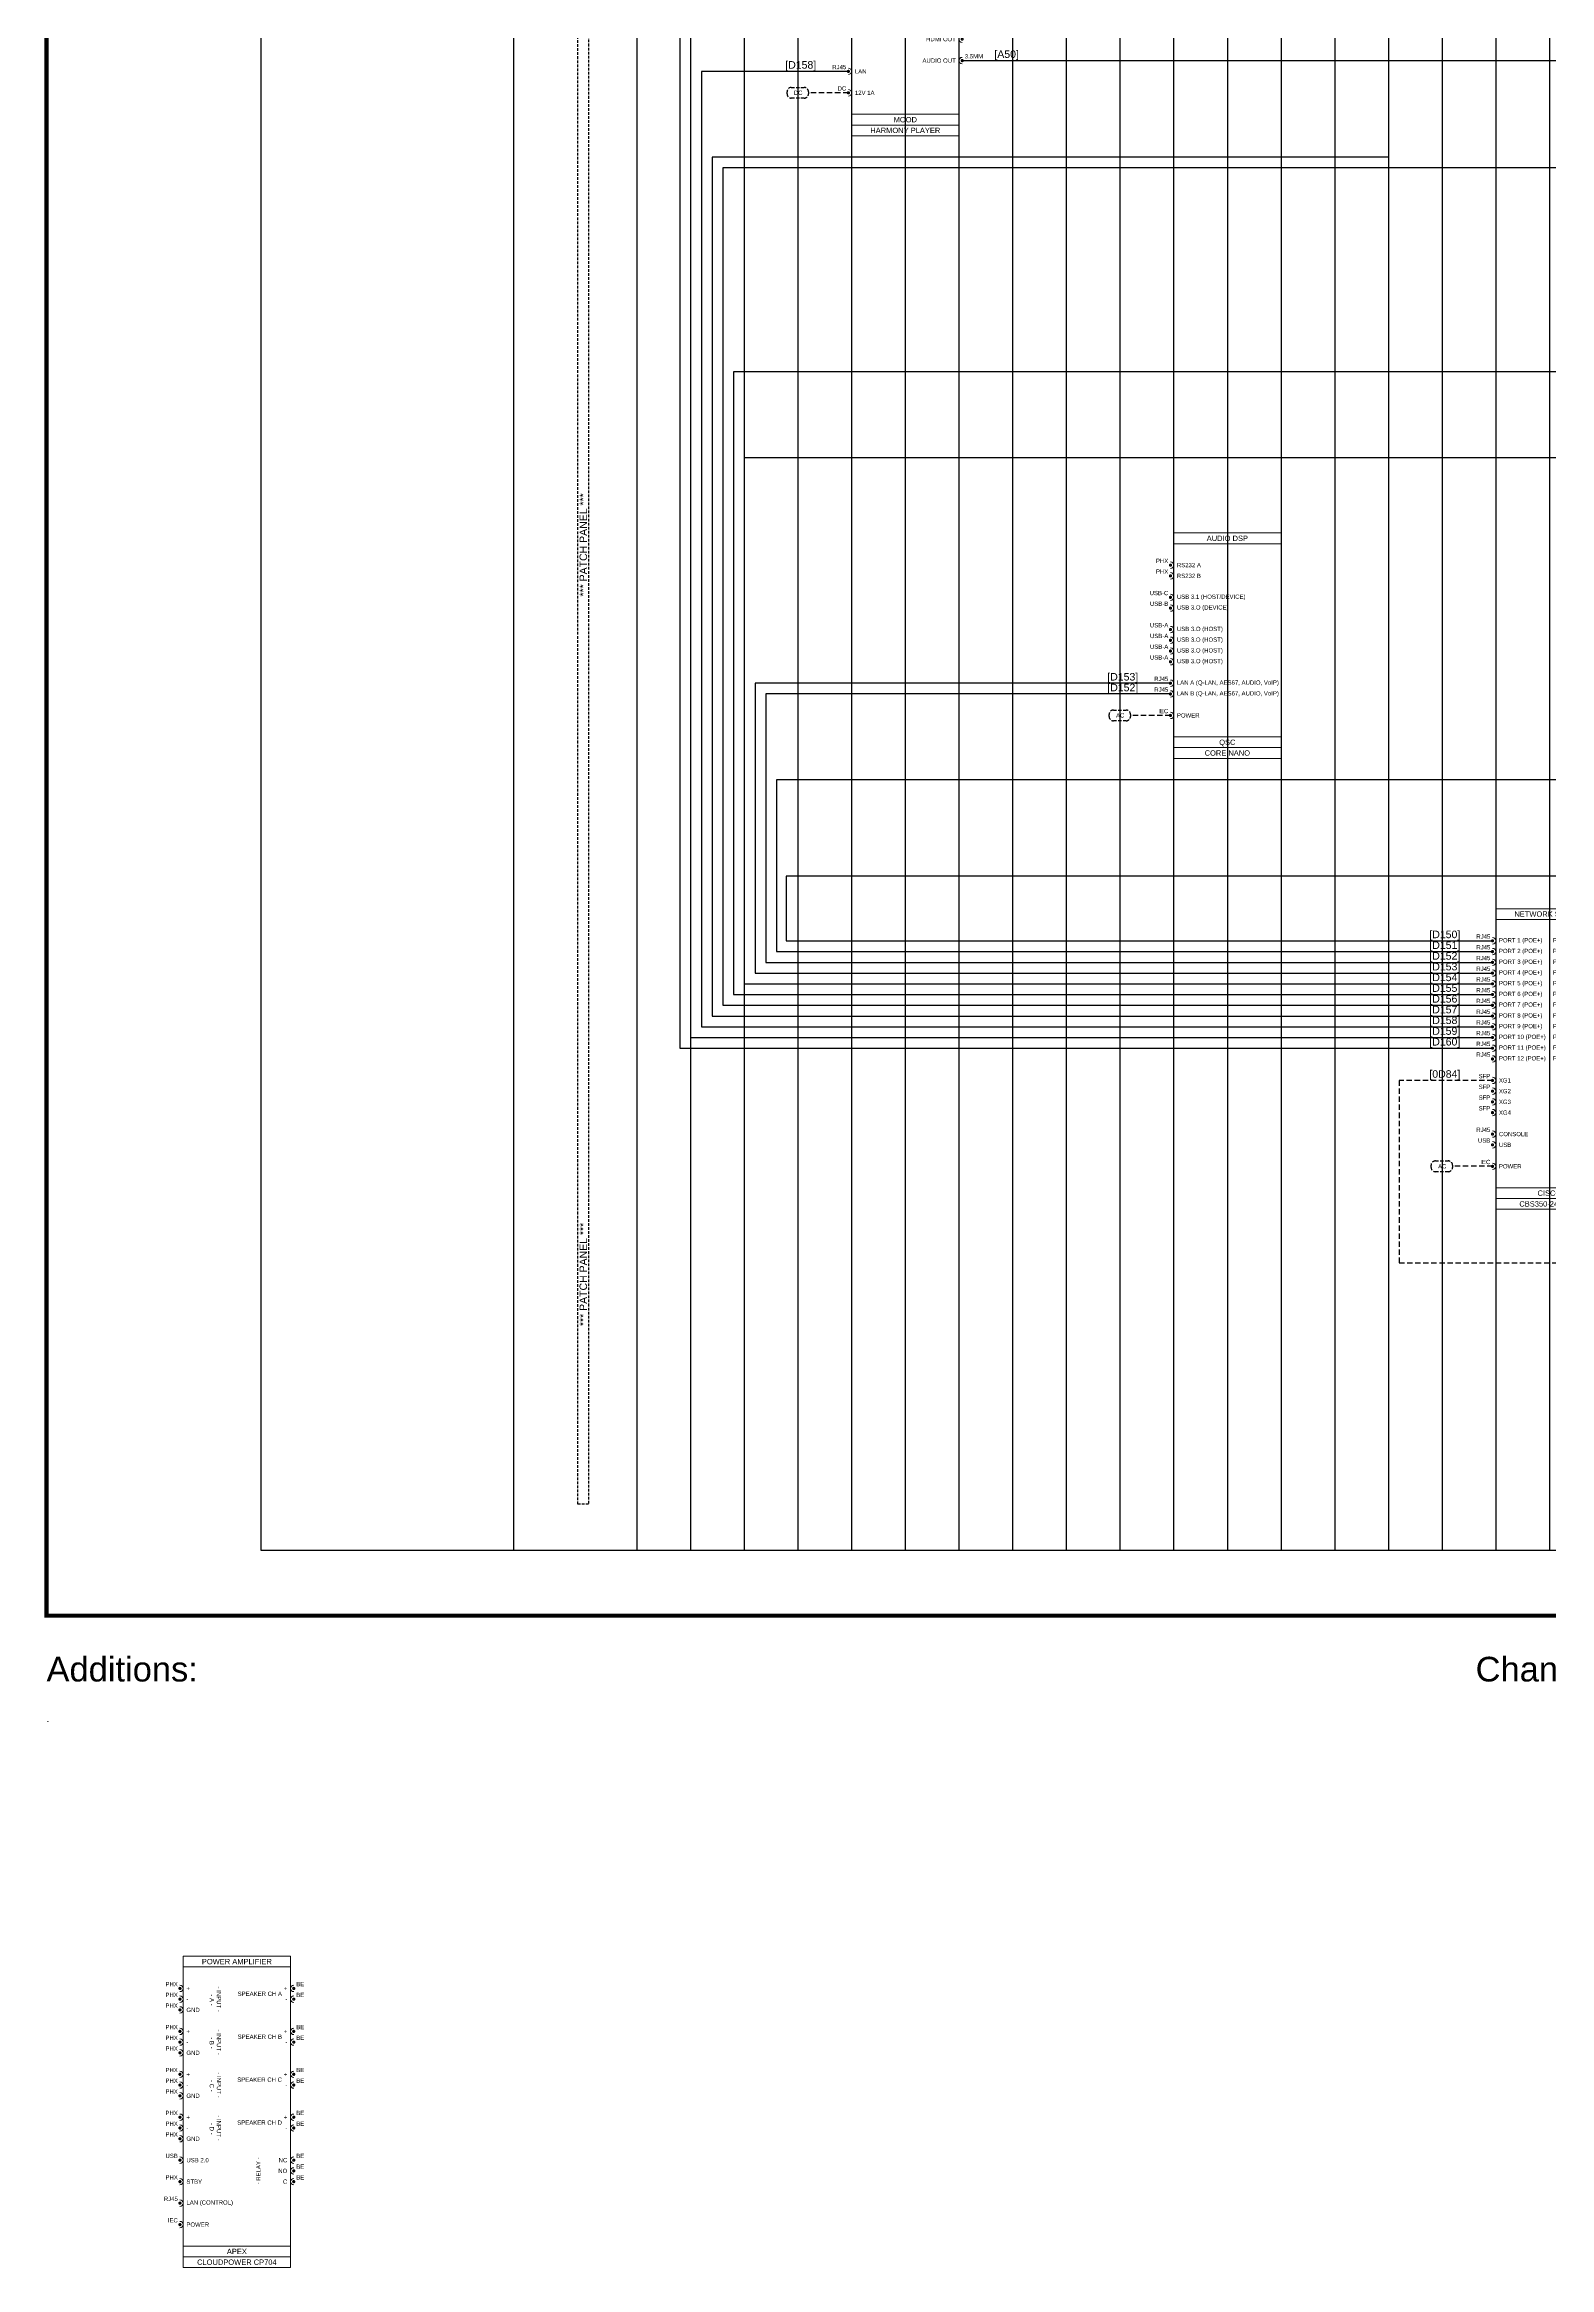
# Model space of a CAD drawing. Header units: millimetres. Extents: x -71336 to -35435, y -26189 to 22712.
# Drawn here: x -42188 to -41487, y -21114 to -20078 of the extents above; entities that cross this region are included whole.
import ezdxf
from ezdxf.enums import TextEntityAlignment as Align
from ezdxf.lldxf.tags import DXFTag

# ---------------------------------------------------------------- set-up
doc = ezdxf.new("R2018")
doc.units = ezdxf.units.MM
doc.linetypes.add('DASHED', pattern=[0.75, 0.5, -0.25])
doc.linetypes.add('DASHED2', pattern=[0.375, 0.25, -0.125])
for name, color, linetype in [('SC - 3 Core Flex', 7, 'DASHED'), ('SC - Cat - Green - Data', 84, 'Continuous'), ('SC - Cat - Green - Data - DANTE', 84, 'DANTE'), ('SC - Cat - Green - Data - DS', 84, 'DS'), ('SC - Cat - Green - Data - QLAN', 84, 'QLAN'), ('SC - Fibre', 170, 'DASHED'), ('SC - Starquad', 4, 'Continuous'), ('SC - Text', 7, 'Continuous'), ('Text', 7, 'Continuous')]:
    doc.layers.add(name, color=color, linetype=linetype)
doc.layers.add('SC - Equipment', color=7, linetype='Continuous', lineweight=13)
doc.layers.add('SC - Titlesheet - Model', color=250, linetype='Continuous', plot=False)
doc.layers.add('SC - Xlines', color=252, linetype='Continuous', plot=False)
doc.styles.add('ARIAL', font='arial.ttf')
doc.styles.get("Standard").update_dxf_attribs({"font": 'arial.ttf', "height": 35})
tags = doc.linetypes.add('DANTE', pattern='A,3.745209,-0.071128,["DANTE",ARIAL,S=0.5,R=0,X=0,Y=-0.25],-2.454793,3.728871', length=10.000001).pattern_tags.tags
tags[6] = DXFTag(74, 10)
tags = doc.linetypes.add('DS', pattern='A,1.939444,-0.075392,["DS",ARIAL,S=0.5,R=0,X=0,Y=-0.25],-1.06308,1.922084', length=5).pattern_tags.tags
tags[6] = DXFTag(74, 10)
tags = doc.linetypes.add('QLAN', pattern='A,3.942001,-0.106942,["QLAN",ARIAL,S=0.5,R=0,X=0,Y=-0.25],-1.981735,3.969322', length=10).pattern_tags.tags
tags[6] = DXFTag(74, 10)

# ---------------------------------------------------------------- blocks, each defined once
blk = doc.blocks.new('APEX CLOUDPOWER CP704 - SCHEMATIC')
at = {"layer": 'SC - Equipment'}
for p, q in [((-25, 0), (25, 0)), ((-25, -145), (-25, 0)), ((25, 0), (25, -145)), ((25, -5), (-25, -5)), ((25, -135), (-25, -135)), ((25, -135), (-25, -135)), ((25, -140), (-25, -140)), ((25, -140), (-25, -140)), ((25, -140), (-25, -140)), ((25, -145), (-25, -145))]:
    blk.add_line(p, q, dxfattribs=at)
at = {"layer": 'SC - Equipment', "const_width": 0.7}
for points in [[(-26.1, -15, 1), (-26.9, -15, 1)], [(-26.1, -20, 1), (-26.9, -20, 1)], [(26.1, -15, -1), (26.9, -15, -1)], [(26.1, -20, -1), (26.9, -20, -1)], [(-26.1, -25, 1), (-26.9, -25, 1)], [(-26.1, -35, 1), (-26.9, -35, 1)], [(-26.1, -40, 1), (-26.9, -40, 1)], [(26.1, -35, -1), (26.9, -35, -1)], [(26.1, -40, -1), (26.9, -40, -1)], [(-26.1, -45, 1), (-26.9, -45, 1)], [(-26.1, -55, 1), (-26.9, -55, 1)], [(-26.1, -60, 1), (-26.9, -60, 1)], [(26.1, -55, -1), (26.9, -55, -1)], [(26.1, -60, -1), (26.9, -60, -1)], [(-26.1, -65, 1), (-26.9, -65, 1)], [(-26.1, -75, 1), (-26.9, -75, 1)], [(-26.1, -80, 1), (-26.9, -80, 1)], [(26.1, -75, -1), (26.9, -75, -1)], [(26.1, -80, -1), (26.9, -80, -1)], [(-26.1, -85, 1), (-26.9, -85, 1)], [(-26.1, -95, 1), (-26.9, -95, 1)], [(26.1, -95, -1), (26.9, -95, -1)], [(26.1, -100, -1), (26.9, -100, -1)], [(-26.1, -105, 1), (-26.9, -105, 1)], [(26.1, -105, -1), (26.9, -105, -1)], [(-26.1, -115, 1), (-26.9, -115, 1)], [(-26.1, -125, 1), (-26.9, -125, 1)]]:
    blk.add_lwpolyline(points, format="xyb", close=True, dxfattribs=at)
at = {"layer": 'SC - Equipment'}
for centre, start, end in [((-26.5, -15), 270, 90), ((-26.5, -20), 270, 90), ((26.5, -15), 90, 270), ((26.5, -20), 90, 270), ((-26.5, -25), 270, 90), ((-26.5, -35), 270, 90), ((-26.5, -40), 270, 90), ((26.5, -35), 90, 270), ((26.5, -40), 90, 270), ((-26.5, -45), 270, 90), ((-26.5, -55), 270, 90), ((-26.5, -60), 270, 90), ((26.5, -55), 90, 270), ((26.5, -60), 90, 270), ((-26.5, -65), 270, 90), ((-26.5, -75), 270, 90), ((-26.5, -80), 270, 90), ((26.5, -75), 90, 270), ((26.5, -80), 90, 270), ((-26.5, -85), 270, 90), ((-26.5, -95), 270, 90), ((-26.5, -105), 270, 90), ((26.5, -95), 90, 270), ((26.5, -100), 90, 270), ((26.5, -105), 90, 270), ((-26.5, -115), 270, 90), ((-26.5, -125), 270, 90)]:
    blk.add_arc(centre, 1.5, start, end, dxfattribs=at)
at = {"ltscale": 5}
for tag, p in [('DESCRIPTION', (0, -2.5)), ('MODEL', (0, -142.5)), ('MAKE', (0, -137.5))]:
    blk.add_attdef(tag, text='', height=2.5, dxfattribs=at).set_placement(p, align=Align.MIDDLE_CENTER)
at = {"ltscale": 5, "flags": 1}
for tag, p in [('ROOM_TYPE', (45, -5)), ('LOCATION', (45, -10)), ('RACK_EQUIPMENT_(Y/N)', (45, -15)), ('IP_(Y/N)', (45, -30)), ('AMP(@240V)', (45, -40)), ('POE(WATT)', (45, -35)), ('WATT', (45, -45)), ('BTU/H', (45, -50)), ('WEIGHT(KG)', (45, -55)), ('TRANSFORMER_TAPS', (45, -60))]:
    blk.add_attdef(tag, p, '', height=2.5, dxfattribs=at)
blk.add_attdef('BRACKET', text='', height=2.5, dxfattribs=at).set_placement((0, -132.5), align=Align.MIDDLE_CENTER)
at = {"layer": 'SC - Equipment', "ltscale": 5, "char_height": 2}
for s, insert, width, attachment_point in [('PHX', (-27.5, -13), 5.774, 6), ('PHX', (-27.5, -18), 5.774, 6), ('+', (-23.5, -15), 23.5, 4), ('-', (-23.5, -20), 23.5, 4), ('SPEAKER CH A', (21, -17.5), 23.5, 6), ('+', (23.5, -15), 23.5, 6), ('-', (23.5, -20), 23.5, 6), ('BE', (27.7, -13), 3.746, 4), ('BE', (27.7, -18), 3.746, 4), ('PHX', (-27.5, -23), 5.774, 6), ('GND', (-23.5, -25), 23.5, 4), ('PHX', (-27.5, -33), 5.774, 6), ('PHX', (-27.5, -38), 5.774, 6), ('+', (-23.5, -35), 23.5, 4), ('-', (-23.5, -40), 23.5, 4), ('SPEAKER CH B', (21, -37.5), 23.5, 6), ('+', (23.5, -35), 23.5, 6), ('-', (23.5, -40), 23.5, 6), ('BE', (27.7, -33), 3.746, 4), ('BE', (27.7, -38), 3.746, 4), ('PHX', (-27.5, -43), 5.774, 6), ('GND', (-23.5, -45), 23.5, 4), ('PHX', (-27.5, -53), 5.774, 6), ('PHX', (-27.5, -58), 5.774, 6), ('PHX', (-27.5, -63), 5.774, 6), ('+', (-23.5, -55), 23.5, 4), ('-', (-23.5, -60), 23.5, 4), ('SPEAKER CH C', (21, -57.5), 23.5, 6), ('+', (23.5, -55), 23.5, 6), ('-', (23.5, -60), 23.5, 6), ('BE', (27.7, -53), 3.746, 4), ('BE', (27.7, -58), 3.746, 4), ('PHX', (-27.5, -73), 5.774, 6), ('GND', (-23.5, -65), 23.5, 4), ('BE', (27.7, -73), 3.746, 4), ('PHX', (-27.5, -78), 5.774, 6), ('PHX', (-27.5, -83), 5.774, 6), ('+', (-23.5, -75), 23.5, 4), ('-', (-23.5, -80), 23.5, 4), ('SPEAKER CH D', (21, -77.5), 23.5, 6), ('+', (23.5, -75), 23.5, 6), ('-', (23.5, -80), 23.5, 6), ('BE', (27.7, -78), 3.746, 4), ('USB', (-27.5, -93), 5.774, 6), ('GND', (-23.5, -85), 23.5, 4), ('BE', (27.7, -93), 3.746, 4), ('PHX', (-27.5, -103), 5.774, 6), ('USB 2.0', (-23.5, -95), 23.5, 4), ('NO', (23.5, -100), 23.5, 6), ('NC', (23.5, -95), 23.5, 6), ('BE', (27.7, -98), 3.746, 4), ('BE', (27.7, -103), 3.746, 4), ('RJ45', (-27.5, -113), 5.774, 6), ('STBY', (-23.5, -105), 23.5, 4), ('LAN (CONTROL)', (-23.5, -115), 23.5, 4), ('C', (23.5, -105), 23.5, 6), ('IEC', (-27.5, -123), 5.774, 6), ('POWER', (-23.5, -125), 23.5, 4)]:
    blk.add_mtext(s, dxfattribs=dict(at, insert=insert, width=width, attachment_point=attachment_point))
at = {"layer": 'SC - Equipment', "ltscale": 5, "char_height": 2, "width": 24.882, "attachment_point": 5}
for s, insert, rotation in [('- INPUT -\\P - A -', (-10, -20), 270), ('- INPUT -\\P - B -', (-10, -40), 270), ('- INPUT -\\P - C -', (-10, -60), 270), ('- INPUT -\\P - D -', (-10, -80), 270), ('- RELAY -', (10, -100), 90)]:
    blk.add_mtext(s, dxfattribs=dict(at, insert=insert, rotation=rotation))
blk = doc.blocks.new('*U189')
at = {"layer": 'SC - Titlesheet - Model', "color": 6, "ltscale": 5, "const_width": 1}
blk.add_lwpolyline([(-365.5, -287), (365.5, -287), (365.5, 287), (-365.5, 287)], close=True, dxfattribs=at)
at = {"ltscale": 5, "style": 'ARIAL'}
blk.add_text('Additions:', height=6, dxfattribs=at).set_placement((-365.5, -297), align=Align.TOP_LEFT)
blk.add_text('Changes:', height=6, dxfattribs=at).set_placement((0, -297), align=Align.TOP_CENTER)
at = {"layer": 'SC - Titlesheet - Model', "color": 5, "lineweight": 30, "ltscale": 5, "flags": 104}
blk.add_attdef('ADDITIONS', text='', height=5, dxfattribs=at).set_placement((-365.5, -312), align=Align.TOP_LEFT)
blk.add_attdef('CHANGES', text='', height=5, dxfattribs=at).set_placement((0, -312), align=Align.TOP_CENTER)
blk.add_attdef('OMISSIONS', text='', height=5, dxfattribs=at).set_placement((365.5, -312), align=Align.TOP_RIGHT)
blk = doc.blocks.new('Cisco CBS350-24FP-4X - SCHEMATIC')
at = {"layer": 'SC - Equipment'}
for p, q in [((-25, 0), (25, 0)), ((-25, -140), (-25, 0)), ((25, 0), (25, -140)), ((25, -5), (-25, -5)), ((25, -130), (-25, -130)), ((25, -130), (-25, -130)), ((25, -135), (-25, -135)), ((25, -135), (-25, -135)), ((25, -135), (-25, -135)), ((25, -140), (-25, -140))]:
    blk.add_line(p, q, dxfattribs=at)
at = {"layer": 'SC - Equipment', "const_width": 0.7}
for points in [[(-26.1, -15, 1), (-26.9, -15, 1)], [(-26.1, -20, 1), (-26.9, -20, 1)], [(26.1, -15, -1), (26.9, -15, -1)], [(26.1, -20, -1), (26.9, -20, -1)], [(-26.1, -25, 1), (-26.9, -25, 1)], [(-26.1, -30, 1), (-26.9, -30, 1)], [(26.1, -25, -1), (26.9, -25, -1)], [(26.1, -30, -1), (26.9, -30, -1)], [(-26.1, -35, 1), (-26.9, -35, 1)], [(-26.1, -40, 1), (-26.9, -40, 1)], [(26.1, -35, -1), (26.9, -35, -1)], [(26.1, -40, -1), (26.9, -40, -1)], [(-26.1, -45, 1), (-26.9, -45, 1)], [(-26.1, -50, 1), (-26.9, -50, 1)], [(26.1, -45, -1), (26.9, -45, -1)], [(26.1, -50, -1), (26.9, -50, -1)], [(-26.1, -55, 1), (-26.9, -55, 1)], [(-26.1, -60, 1), (-26.9, -60, 1)], [(26.1, -55, -1), (26.9, -55, -1)], [(26.1, -60, -1), (26.9, -60, -1)], [(-26.1, -65, 1), (-26.9, -65, 1)], [(-26.1, -70, 1), (-26.9, -70, 1)], [(26.1, -65, -1), (26.9, -65, -1)], [(26.1, -70, -1), (26.9, -70, -1)], [(-26.1, -80, 1), (-26.9, -80, 1)], [(-26.1, -85, 1), (-26.9, -85, 1)], [(-26.1, -90, 1), (-26.9, -90, 1)], [(-26.1, -95, 1), (-26.9, -95, 1)], [(-26.1, -105, 1), (-26.9, -105, 1)], [(-26.1, -110, 1), (-26.9, -110, 1)], [(-26.1, -120, 1), (-26.9, -120, 1)]]:
    blk.add_lwpolyline(points, format="xyb", close=True, dxfattribs=at)
at = {"layer": 'SC - Equipment'}
for centre, start, end in [((-26.5, -15), 270, 90), ((-26.5, -20), 270, 90), ((26.5, -15), 90, 270), ((26.5, -20), 90, 270), ((-26.5, -25), 270, 90), ((-26.5, -30), 270, 90), ((26.5, -25), 90, 270), ((26.5, -30), 90, 270), ((-26.5, -35), 270, 90), ((-26.5, -40), 270, 90), ((26.5, -35), 90, 270), ((26.5, -40), 90, 270), ((-26.5, -45), 270, 90), ((-26.5, -50), 270, 90), ((26.5, -45), 90, 270), ((26.5, -50), 90, 270), ((-26.5, -55), 270, 90), ((-26.5, -60), 270, 90), ((26.5, -55), 90, 270), ((26.5, -60), 90, 270), ((-26.5, -65), 270, 90), ((-26.5, -70), 270, 90), ((26.5, -65), 90, 270), ((26.5, -70), 90, 270), ((-26.5, -80), 270, 90), ((-26.5, -85), 270, 90), ((-26.5, -90), 270, 90), ((-26.5, -95), 270, 90), ((-26.5, -105), 270, 90), ((-26.5, -110), 270, 90), ((-26.5, -120), 270, 90)]:
    blk.add_arc(centre, 1.5, start, end, dxfattribs=at)
at = {"ltscale": 5}
for tag, p in [('DESCRIPTION', (0, -2.5)), ('MAKE', (0, -132.5)), ('MODEL', (0, -137.5))]:
    blk.add_attdef(tag, text='', height=2.5, dxfattribs=at).set_placement(p, align=Align.MIDDLE_CENTER)
at = {"ltscale": 5, "flags": 1}
for tag, p in [('ROOM_TYPE', (45, -5)), ('LOCATION', (45, -10)), ('RACK_EQUIPMENT_(Y/N)', (45, -15)), ('IP_(Y/N)', (45, -30)), ('AMP(@240V)', (45, -40)), ('POE(WATT)', (45, -35)), ('WATT', (45, -45)), ('BTU/H', (45, -50)), ('WEIGHT(KG)', (45, -55)), ('TRANSFORMER_TAPS', (45, -60))]:
    blk.add_attdef(tag, p, '', height=2.5, dxfattribs=at)
blk.add_attdef('BRACKET', text='', height=2.5, dxfattribs=at).set_placement((0, -127.5), align=Align.MIDDLE_CENTER)
at = {"layer": 'SC - Equipment', "ltscale": 5, "char_height": 2}
for s, insert, width, attachment_point in [('RJ45', (-27.5, -13), 5.774, 6), ('RJ45', (-27.5, -18), 5.774, 6), ('PORT 1 (POE+)', (-23.5, -15), 23.5, 4), ('PORT 2 (POE+)', (-23.5, -20), 23.5, 4), ('PORT 13 (POE+)', (23.5, -15), 23.5, 6), ('PORT 14 (POE+)', (23.5, -20), 23.5, 6), ('RJ45', (27.7, -13), 7.175, 4), ('RJ45', (27.7, -18), 7.175, 4), ('RJ45', (-27.5, -23), 5.774, 6), ('RJ45', (-27.5, -28), 5.774, 6), ('PORT 3 (POE+)', (-23.5, -25), 23.5, 4), ('PORT 4 (POE+)', (-23.5, -30), 23.5, 4), ('PORT 15 (POE+)', (23.5, -25), 23.5, 6), ('PORT 16 (POE+)', (23.5, -30), 23.5, 6), ('RJ45', (27.7, -23), 7.175, 4), ('RJ45', (27.7, -28), 7.175, 4), ('RJ45', (-27.5, -33), 5.774, 6), ('RJ45', (-27.5, -38), 5.774, 6), ('PORT 5 (POE+)', (-23.5, -35), 23.5, 4), ('PORT 6 (POE+)', (-23.5, -40), 23.5, 4), ('PORT 17 (POE+)', (23.5, -35), 23.5, 6), ('PORT 18 (POE+)', (23.5, -40), 23.5, 6), ('RJ45', (27.7, -33), 7.175, 4), ('RJ45', (27.7, -38), 7.175, 4), ('RJ45', (-27.5, -43), 5.774, 6), ('RJ45', (-27.5, -48), 5.774, 6), ('PORT 7 (POE+)', (-23.5, -45), 23.5, 4), ('PORT 8 (POE+)', (-23.5, -50), 23.5, 4), ('\\pxt10;PORT 19 (POE+)', (23.5, -45), 23.5, 6), ('PORT 20 (POE+)', (23.5, -50), 23.5, 6), ('RJ45', (27.7, -43), 7.175, 4), ('RJ45', (27.7, -48), 7.175, 4), ('RJ45', (-27.5, -53), 5.774, 6), ('RJ45', (-27.5, -58), 5.774, 6), ('RJ45', (-27.5, -63), 5.774, 6), ('PORT 9 (POE+)', (-23.5, -55), 23.5, 4), ('PORT 10 (POE+)', (-23.5, -60), 23.5, 4), ('PORT 21 (POE+)', (23.5, -55), 23.5, 6), ('PORT 22 (POE+)', (23.5, -60), 23.5, 6), ('RJ45', (27.7, -53), 7.175, 4), ('RJ45', (27.7, -58), 7.175, 4), ('RJ45', (27.7, -63), 7.175, 4), ('RJ45', (-27.5, -68), 5.774, 6), ('PORT 11 (POE+)', (-23.5, -65), 23.5, 4), ('PORT 12 (POE+)', (-23.5, -70), 23.5, 4), ('PORT 23 (POE+)', (23.5, -65), 23.5, 6), ('PORT 24 (POE+)', (23.5, -70), 23.5, 6), ('RJ45', (27.7, -68), 7.175, 4), ('SFP', (-27.5, -78), 5.774, 6), ('SFP', (-27.5, -83), 5.774, 6), ('XG1', (-23.5, -80), 23.5, 4), ('SFP', (-27.5, -88), 5.774, 6), ('SFP', (-27.5, -93), 5.774, 6), ('XG2', (-23.5, -85), 23.5, 4), ('XG3', (-23.5, -90), 23.5, 4), ('RJ45', (-27.5, -103), 5.774, 6), ('XG4', (-23.5, -95), 23.5, 4), ('USB', (-27.5, -108), 5.774, 6), ('CONSOLE', (-23.5, -105), 23.5, 4), ('USB', (-23.5, -110), 23.5, 4), ('IEC', (-27.5, -118), 5.774, 6), ('POWER', (-23.5, -120), 23.5, 4)]:
    blk.add_mtext(s, dxfattribs=dict(at, insert=insert, width=width, attachment_point=attachment_point))
blk = doc.blocks.new('QSC CORE NANO - SCHEMATIC')
at = {"layer": 'SC - Equipment'}
for p, q in [((-25, 0), (25, 0)), ((-25, -105), (-25, 0)), ((25, 0), (25, -105)), ((25, -5), (-25, -5)), ((25, -95), (-25, -95)), ((25, -95), (-25, -95)), ((25, -100), (-25, -100)), ((25, -100), (-25, -100)), ((25, -100), (-25, -100)), ((25, -105), (-25, -105))]:
    blk.add_line(p, q, dxfattribs=at)
at = {"layer": 'SC - Equipment', "const_width": 0.7}
for points in [[(-26.1, -15, 1), (-26.9, -15, 1)], [(-26.1, -20, 1), (-26.9, -20, 1)], [(-26.1, -30, 1), (-26.9, -30, 1)], [(-26.1, -35, 1), (-26.9, -35, 1)], [(-26.1, -45, 1), (-26.9, -45, 1)], [(-26.1, -50, 1), (-26.9, -50, 1)], [(-26.1, -55, 1), (-26.9, -55, 1)], [(-26.1, -60, 1), (-26.9, -60, 1)], [(-26.1, -70, 1), (-26.9, -70, 1)], [(-26.1, -75, 1), (-26.9, -75, 1)], [(-26.1, -85, 1), (-26.9, -85, 1)]]:
    blk.add_lwpolyline(points, format="xyb", close=True, dxfattribs=at)
at = {"layer": 'SC - Equipment'}
for centre in [(-26.5, -15), (-26.5, -20), (-26.5, -30), (-26.5, -35), (-26.5, -45), (-26.5, -50), (-26.5, -55), (-26.5, -60), (-26.5, -70), (-26.5, -75), (-26.5, -85)]:
    blk.add_arc(centre, 1.5, 270, 90, dxfattribs=at)
at = {"ltscale": 5}
for tag, p in [('DESCRIPTION', (0, -2.5)), ('MODEL', (0, -102.5)), ('MAKE', (0, -97.5))]:
    blk.add_attdef(tag, text='', height=2.5, dxfattribs=at).set_placement(p, align=Align.MIDDLE_CENTER)
at = {"ltscale": 5, "flags": 1}
for tag, p in [('ROOM_TYPE', (45, -5)), ('LOCATION', (45, -10)), ('RACK_EQUIPMENT_(Y/N)', (45, -15)), ('IP_(Y/N)', (45, -30)), ('AMP(@240V)', (45, -40)), ('POE(WATT)', (45, -35)), ('WATT', (45, -45)), ('BTU/H', (45, -50)), ('WEIGHT(KG)', (45, -55)), ('TRANSFORMER_TAPS', (45, -60))]:
    blk.add_attdef(tag, p, '', height=2.5, dxfattribs=at)
blk.add_attdef('BRACKET', text='', height=2.5, dxfattribs=at).set_placement((0, -92.5), align=Align.MIDDLE_CENTER)
at = {"layer": 'SC - Equipment', "ltscale": 5, "char_height": 2}
for s, insert, width, attachment_point in [('PHX', (-27.5, -13), 5.774, 6), ('PHX', (-27.5, -18), 5.774, 6), ('RS232 A', (-23.5, -15), 23.5, 4), ('RS232 B', (-23.5, -20), 23.5, 4), ('USB-C', (-27.5, -28), 5.774, 6), ('USB 3.1 (HOST/DEVICE)', (-23.5, -30), 32.221, 4), ('USB-B', (-27.5, -33), 5.774, 6), ('USB 3.O (DEVICE)', (-23.5, -35), 32.221, 4), ('USB-A', (-27.5, -43), 5.774, 6), ('USB-A', (-27.5, -48), 5.774, 6), ('USB 3.O (HOST)', (-23.5, -45), 32.221, 4), ('USB 3.O (HOST)', (-23.5, -50), 32.221, 4), ('USB-A', (-27.5, -53), 5.774, 6), ('USB-A', (-27.5, -58), 5.774, 6), ('USB 3.O (HOST)', (-23.5, -55), 32.221, 4), ('USB 3.O (HOST)', (-23.5, -60), 32.221, 4), ('RJ45', (-27.5, -68), 5.774, 6), ('RJ45', (-27.5, -73), 5.774, 6), ('LAN A (Q-LAN, AES67, AUDIO, VoIP)', (-23.5, -70), 47.622, 4), ('IEC', (-27.5, -83), 5.774, 6), ('LAN B (Q-LAN, AES67, AUDIO, VoIP)', (-23.5, -75), 58.439, 4), ('POWER', (-23.5, -85), 23.5, 4)]:
    blk.add_mtext(s, dxfattribs=dict(at, insert=insert, width=width, attachment_point=attachment_point))
blk = doc.blocks.new('MOOD MEDIA AUDIO PLAYER - SCHEMATIC')
at = {"layer": 'SC - Equipment'}
for p, q in [((-25, 0), (25, 0)), ((-25, -60), (-25, 0)), ((25, 0), (25, -60)), ((25, -5), (-25, -5)), ((25, -50), (-25, -50)), ((25, -50), (-25, -50)), ((25, -55), (-25, -55)), ((25, -55), (-25, -55)), ((25, -55), (-25, -55)), ((25, -60), (-25, -60))]:
    blk.add_line(p, q, dxfattribs=at)
at = {"layer": 'SC - Equipment', "const_width": 0.7}
for points in [[(26.1, -15, -1), (26.9, -15, -1)], [(-26.1, -30, 1), (-26.9, -30, 1)], [(26.1, -25, -1), (26.9, -25, -1)], [(-26.1, -40, 1), (-26.9, -40, 1)]]:
    blk.add_lwpolyline(points, format="xyb", close=True, dxfattribs=at)
at = {"layer": 'SC - Equipment'}
for centre, start, end in [((26.5, -15), 90, 270), ((-26.5, -30), 270, 90), ((26.5, -25), 90, 270), ((-26.5, -40), 270, 90)]:
    blk.add_arc(centre, 1.5, start, end, dxfattribs=at)
at = {"ltscale": 5}
for tag, p in [('DESCRIPTION', (0, -2.5)), ('MAKE', (0, -52.5)), ('MODEL', (0, -57.5))]:
    blk.add_attdef(tag, text='', height=2.5, dxfattribs=at).set_placement(p, align=Align.MIDDLE_CENTER)
at = {"ltscale": 5, "flags": 1}
for tag, p in [('ROOM_TYPE', (45, -5)), ('LOCATION', (45, -10)), ('RACK_EQUIPMENT_(Y/N)', (45, -15)), ('IP_(Y/N)', (45, -30)), ('AMP(@240V)', (45, -40)), ('POE(WATT)', (45, -35)), ('WATT', (45, -45)), ('BTU/H', (45, -50)), ('WEIGHT(KG)', (45, -55)), ('TRANSFORMER_TAPS', (45, -60))]:
    blk.add_attdef(tag, p, '', height=2.5, dxfattribs=at)
blk.add_attdef('BRACKET', text='', height=2.5, dxfattribs=at).set_placement((0, -47.5), align=Align.MIDDLE_CENTER)
at = {"layer": 'SC - Equipment', "ltscale": 5, "char_height": 2}
for s, insert, width, attachment_point in [('HDMI OUT', (23.5, -15), 23.5, 6), ('HDMI', (27.7, -13), 7.175, 4), ('RJ45', (-27.5, -28), 5.774, 6), ('LAN', (-23.5, -30), 23.5, 4), ('AUDIO OUT', (23.5, -25), 23.5, 6), ('3.5MM', (27.7, -23), 7.175, 4), ('DC', (-27.5, -38), 5.774, 6), ('12V 1A', (-23.5, -40), 23.5, 4)]:
    blk.add_mtext(s, dxfattribs=dict(at, insert=insert, width=width, attachment_point=attachment_point))

msp = doc.modelspace()

# ---------------------------------------------------------------- linework, layer by layer
at = {"linetype": 'DASHED2', "ltscale": 5}
msp.add_lwpolyline([(-41939.371, -20758.194), (-41939.371, -19862.296), (-41934.371, -19862.296), (-41934.371, -20758.194)], close=True, dxfattribs=at)
at = {"layer": 'SC - 3 Core Flex', "ltscale": 3}
for points in [[(-41839.966, -20098.318), (-41833.966, -20098.318, -0.41421356), (-41831.966, -20100.318), (-41831.966, -20101.318, -0.41421356), (-41833.966, -20103.318), (-41839.966, -20103.318, -0.41421356), (-41841.966, -20101.318), (-41841.966, -20100.318, -0.41421356)], [(-41689.969, -20388.318), (-41683.969, -20388.318, -0.41421356), (-41681.969, -20390.318), (-41681.969, -20391.318, -0.41421356), (-41683.969, -20393.318), (-41689.969, -20393.318, -0.41421356), (-41691.969, -20391.318), (-41691.969, -20390.318, -0.41421356)], [(-41539.969, -20598.321), (-41533.969, -20598.321, -0.41421356), (-41531.969, -20600.321), (-41531.969, -20601.321, -0.41421356), (-41533.969, -20603.321), (-41539.969, -20603.321, -0.41421356), (-41541.969, -20601.321), (-41541.969, -20600.321, -0.41421356)]]:
    msp.add_lwpolyline(points, format="xyb", close=True, dxfattribs=at)
at = {"layer": 'SC - 3 Core Flex', "ltscale": 5}
for points in [[(-41813.368, -20100.818), (-41831.966, -20100.818)], [(-41663.371, -20390.818), (-41681.969, -20390.818)], [(-41513.371, -20600.821), (-41531.969, -20600.821)]]:
    msp.add_lwpolyline(points, dxfattribs=at)
at = {"layer": 'SC - Cat - Green - Data', "ltscale": 5}
for points in [[(-41813.371, -19935.819), (-41891.871, -19935.819), (-41891.871, -20545.821), (-41513.371, -20545.821)], [(-41513.371, -19970.818), (-41561.871, -19970.818), (-41561.871, -20130.819), (-41876.871, -20130.819), (-41876.871, -20530.821), (-41513.371, -20530.821)], [(-41213.368, -20195.818), (-41256.871, -20195.818), (-41256.871, -20270.819), (-41861.871, -20270.818), (-41861.871, -20515.821), (-41513.371, -20515.821)], [(-41213.368, -20420.818), (-41261.871, -20420.818), (-41261.871, -20465.706), (-41842.396, -20465.706), (-41842.31, -20495.821), (-41513.371, -20495.821)]]:
    msp.add_lwpolyline(points, dxfattribs=at)
at = {"layer": 'SC - Cat - Green - Data - DANTE', "ltscale": 5}
for points in [[(-41363.368, -20135.819), (-41871.871, -20135.819), (-41871.871, -20525.821), (-41513.371, -20525.821)], [(-41363.365, -20230.819), (-41866.871, -20230.819), (-41866.871, -20520.821), (-41513.371, -20520.821)], [(-41663.371, -20375.818), (-41856.871, -20375.818), (-41856.871, -20510.821), (-41513.371, -20510.821)], [(-41663.371, -20380.818), (-41851.871, -20380.818), (-41851.871, -20505.821), (-41513.371, -20505.821)], [(-41363.368, -20420.818), (-41846.871, -20420.818), (-41846.871, -20500.821), (-41513.371, -20500.821)]]:
    msp.add_lwpolyline(points, dxfattribs=at)
at = {"layer": 'SC - Cat - Green - Data - DS', "ltscale": 5}
msp.add_lwpolyline([(-41813.368, -20090.819), (-41881.871, -20090.818), (-41881.871, -20535.821), (-41513.371, -20535.821)], dxfattribs=at)
at = {"layer": 'SC - Cat - Green - Data - QLAN', "ltscale": 5}
msp.add_lwpolyline([(-41663.371, -19975.818), (-41886.871, -19975.831), (-41886.871, -20540.821), (-41513.371, -20540.821)], dxfattribs=at)
at = {"layer": 'SC - Fibre', "ltscale": 5}
msp.add_lwpolyline([(-41513.371, -20560.816), (-41556.871, -20560.827), (-41556.871, -20645.823), (-41039.371, -20645.823)], dxfattribs=at)
at = {"layer": 'SC - Starquad', "ltscale": 5}
msp.add_lwpolyline([(-41760.368, -20085.818), (-41461.871, -20085.818), (-41461.871, -20325.818), (-41378.368, -20325.818), (-41378.368, -20345.818)], dxfattribs=at)
at = {"layer": 'SC - Xlines', "ltscale": 5, "transparency": 33554687}
msp.add_lwpolyline([(-42086.871, -19840.818), (-40886.871, -19840.825), (-40886.871, -20779.725), (-42086.871, -20779.718)], close=True, dxfattribs=at)
at = {"layer": 'SC - Xlines', "ltscale": 5}
for points in [[(-41969.371, -19840.821), (-41969.371, -20779.719)], [(-41886.871, -19840.821), (-41886.871, -20779.719)], [(-41836.871, -19840.821), (-41836.871, -20779.719)], [(-41786.871, -19840.821), (-41786.871, -20779.719)], [(-41736.871, -19840.821), (-41736.871, -20779.719)], [(-41686.871, -19840.821), (-41686.871, -20779.719)], [(-41636.871, -19840.821), (-41636.871, -20779.719)], [(-41586.871, -19840.821), (-41586.871, -20779.719)], [(-41536.871, -19840.821), (-41536.871, -20779.719)], [(-41486.871, -19840.821), (-41486.871, -20779.719)]]:
    msp.add_lwpolyline(points, dxfattribs=at)
at = {"layer": 'SC - Xlines', "color": 250, "ltscale": 5}
for points in [[(-41911.871, -19840.821), (-41911.871, -20779.719)], [(-41861.871, -19840.821), (-41861.871, -20779.719)], [(-41811.871, -19840.821), (-41811.871, -20779.719)], [(-41761.871, -19840.821), (-41761.871, -20779.719)], [(-41711.871, -19840.821), (-41711.871, -20779.719)], [(-41661.871, -19840.821), (-41661.871, -20779.719)], [(-41611.871, -19840.821), (-41611.871, -20779.719)], [(-41561.871, -19840.821), (-41561.871, -20779.719)], [(-41511.871, -19840.821), (-41511.871, -20779.719)]]:
    msp.add_lwpolyline(points, dxfattribs=at)

# ---------------------------------------------------------------- block references
ref = msp.add_blockref('*U189', (-41486.871, -20260.478), dxfattribs=dict(xscale=1.915184678522737, yscale=1.915184678522737, zscale=1.915184678522737))
lines = msp.add_mtext('-', dxfattribs={"layer": 'SC - Titlesheet - Model', "color": 5, "ltscale": 5, "insert": (-42186.871, -20858.016), "char_height": 2.5, "attachment_point": 1})
ref.add_attrib('ADDITIONS', '', (-42186.871, -20858.016), dxfattribs={"flags": 104}).embed_mtext(lines)
at = {"ltscale": 5}
for name, p, values in [('MOOD MEDIA AUDIO PLAYER - SCHEMATIC', (-41786.868, -20060.819), {'DESCRIPTION': 'DIGITAL MEDIA PLAYER', 'MAKE': 'MOOD', 'MODEL': 'HARMONY PLAYER'}), ('QSC CORE NANO - SCHEMATIC', (-41636.871, -20305.818), {'DESCRIPTION': 'AUDIO DSP', 'MAKE': 'QSC', 'MODEL': 'CORE NANO'}), ('Cisco CBS350-24FP-4X - SCHEMATIC', (-41486.871, -20480.821), {'DESCRIPTION': 'NETWORK SWITCH', 'MAKE': 'CISCO', 'MODEL': 'CBS350-24FP-4X'}), ('APEX CLOUDPOWER CP704 - SCHEMATIC', (-42098.212, -20968.745), {'DESCRIPTION': 'POWER AMPLIFIER', 'MAKE': 'APEX', 'MODEL': 'CLOUDPOWER CP704'})]:
    msp.add_blockref(name, p, dxfattribs=at).add_auto_attribs(values)

# ---------------------------------------------------------------- texts
at = {"layer": 'SC - Text', "char_height": 3.5}
for s, insert, width, attachment_point in [('[D158]', (-41828.368, -20090.619), 14.6761, 9), ('[A50]', (-41745.371, -20085.618), 15.57197, 7), ('[D153]', (-41678.371, -20375.618), 14.6761, 9), ('[D152]', (-41678.371, -20380.618), 14.6761, 9), ('[D150]', (-41528.371, -20495.621), 14.6761, 9), ('[D151]', (-41528.371, -20500.621), 14.6761, 9), ('[D152]', (-41528.371, -20505.621), 14.6761, 9), ('[D153]', (-41528.371, -20510.621), 14.6761, 9), ('[D154]', (-41528.371, -20515.621), 14.6761, 9), ('[D155]', (-41528.371, -20520.621), 14.6761, 9), ('[D156]', (-41528.371, -20525.621), 14.6761, 9), ('[D157]', (-41528.371, -20530.621), 14.6761, 9), ('[D158]', (-41528.371, -20535.621), 14.6761, 9), ('[D159]', (-41528.371, -20540.621), 14.6761, 9), ('[D160]', (-41528.371, -20545.621), 14.6761, 9), ('[0D84]', (-41528.359, -20560.625), 14.6761, 9)]:
    msp.add_mtext(s, dxfattribs=dict(at, insert=insert, width=width, attachment_point=attachment_point))
at = {"layer": 'SC - Text', "char_height": 3.5, "width": 136.51602, "attachment_point": 1, "rotation": 90, "style": 'ARIAL'}
for insert in [(-41938.603, -20335.439), (-41938.603, -20675.231)]:
    msp.add_mtext('*** PATCH PANEL ***', dxfattribs=dict(at, insert=insert))
at = {"layer": 'Text', "char_height": 2, "width": 143.97126, "attachment_point": 5}
for s, insert in [('DC', (-41836.766, -20100.818)), ('AC', (-41686.769, -20390.818)), ('AC', (-41536.769, -20600.821))]:
    msp.add_mtext(s, dxfattribs=dict(at, insert=insert))

doc.saveas('drawing.dxf')
